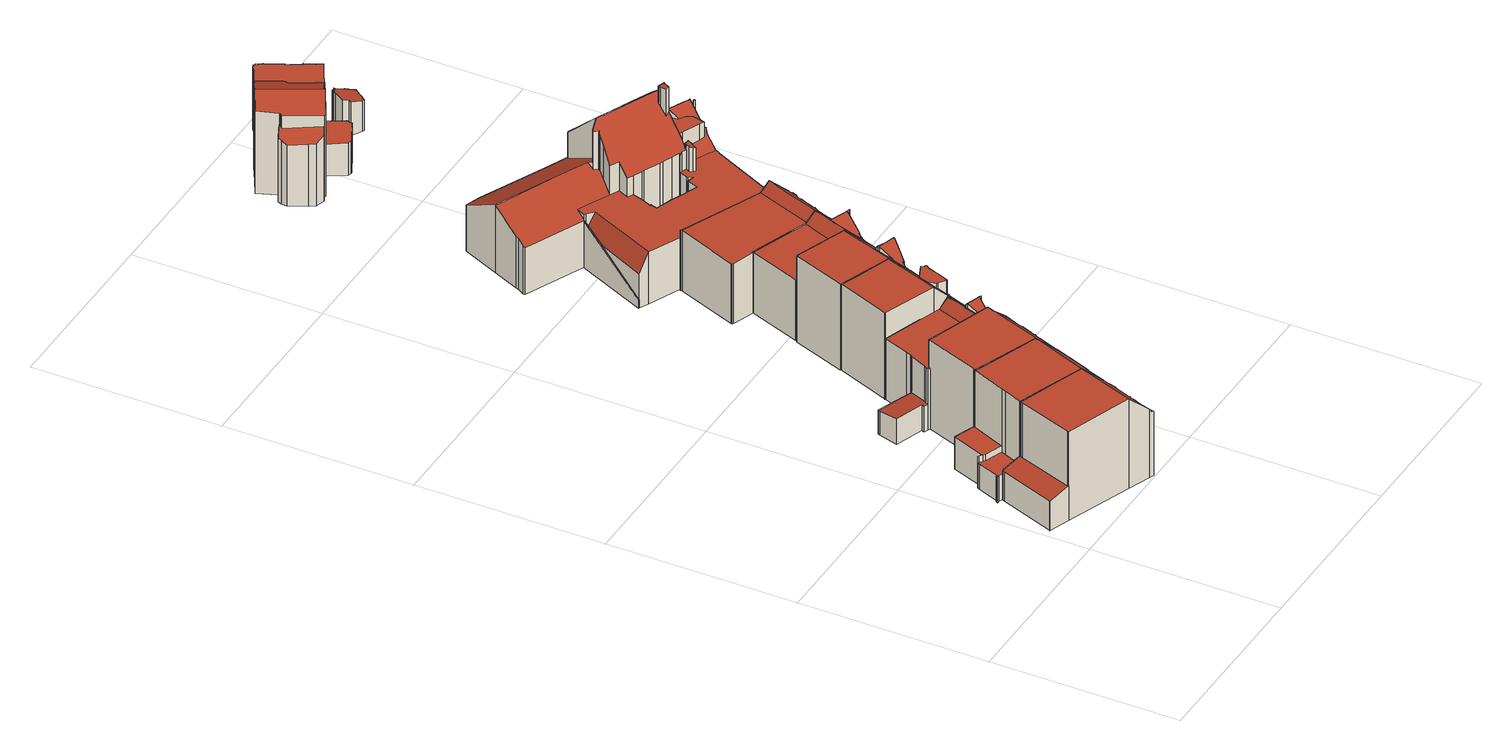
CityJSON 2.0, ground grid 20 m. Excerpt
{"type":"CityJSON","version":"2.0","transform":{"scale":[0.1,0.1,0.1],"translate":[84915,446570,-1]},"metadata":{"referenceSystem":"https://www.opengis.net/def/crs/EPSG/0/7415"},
"CityObjects":{
"building1":{"type":"Building","attributes":{"dak_type":"slanted","data_area":78.39,"data_coverage":0.941,"geconstateerd":false,"gid":18957120,"h_dak_50p":10.23,"h_dak_70p":10.26,"h_dak_max":10.47,"h_dak_min":3.29,"h_maaiveld":0.129,"kas_warenhuis":false,"lod11_replace":false,"ondergronds_type":"above ground","oorspronkelijkbouwjaar":1920,"pw_actueel":"yes","pw_bron":"ahn3","reconstructie_methode":"tudelft3d-geoflow","reconstruction_skipped":false,"rmse_lod12":2.43,"rmse_lod13":0.812,"rmse_lod22":0.0935,"rn":1,"status":"Pand in gebruik","t_run":108.09,"val3dity_codes_lod12":"[]","val3dity_codes_lod13":"[]","val3dity_codes_lod22":"[]"},"children":["building1-1"]},
"building1-1":{"type":"BuildingPart","parents":["building1"],"geometry":[{"type":"Solid","lod":"2.2","boundaries":[[[[0,1,2,3,4,5,6,7,8,9,10,11,12,13,14,15,16,17,18,19,20,21,22,23]],[[24,3,2,25]],[[26,15,14,27]],[[28,9,8,29]],[[29,8,7,30]],[[31,17,16,32]],[[32,16,15,26]],[[33,18,17,31]],[[34,20,19,35,36]],[[36,35,37,38]],[[39,22,21,40]],[[41,4,3,24]],[[42,23,22,39]],[[43,13,12,44]],[[27,14,13,43]],[[45,44,12,11,46]],[[47,48,44,45]],[[38,37,48,47]],[[35,19,18,33]],[[40,21,20,34]],[[49,10,9,28]],[[46,11,10,49]],[[30,7,6,50]],[[50,6,5,51]],[[51,5,4,41]],[[25,2,1,52]],[[52,1,53]],[[53,1,0,54]],[[54,0,23,42]],[[39,40,34,55,56,57,46,49,28,29,30,50,51,41,24,25,52,53,54,42]],[[48,37,35,33,31,32,26,27,43,44]],[[57,56,55,34,36,38,47,45,46]]]],"semantics":{"surfaces":[{"type":"GroundSurface"},{"type":"WallSurface","on_footprint_edge":true},{"type":"WallSurface","on_footprint_edge":false},{"type":"RoofSurface"}],"values":[[0,1,1,1,1,1,1,1,1,2,1,1,1,1,1,1,2,2,1,1,1,1,1,1,1,1,1,1,1,3,3,3]]}}]},
"building2":{"type":"Building","attributes":{"dak_type":"slanted","data_area":79.96,"data_coverage":0.948,"geconstateerd":false,"gid":18957130,"h_dak_50p":10.23,"h_dak_70p":10.26,"h_dak_max":10.77,"h_dak_min":2.93,"h_maaiveld":0.131,"kas_warenhuis":false,"lod11_replace":false,"ondergronds_type":"above ground","oorspronkelijkbouwjaar":1920,"pw_actueel":"yes","pw_bron":"ahn3","reconstructie_methode":"tudelft3d-geoflow","reconstruction_skipped":false,"rmse_lod12":2.67,"rmse_lod13":0.83,"rmse_lod22":0.0988,"rn":1,"status":"Pand in gebruik","t_run":183.07,"val3dity_codes_lod12":"[]","val3dity_codes_lod13":"[]","val3dity_codes_lod22":"[]"},"children":["building2-1"]},
"building2-1":{"type":"BuildingPart","parents":["building2"],"geometry":[{"type":"Solid","lod":"2.2","boundaries":[[[[58,59,60,61,62,63,64,65,66,67,68,69,70,71,72,73,74,75,76,77,23,78,20,79,80,81,82,83,84,85]],[[86,59,58,87]],[[88,67,66,89]],[[90,78,23,42]],[[42,23,77,91]],[[92,68,67,88]],[[93,62,61,94,95]],[[96,63,62,93]],[[95,94,97,98]],[[99,100,101,102]],[[103,85,84,104]],[[105,82,81,106]],[[107,75,74,108]],[[91,77,76,109]],[[110,111,79,20,34]],[[112,113,114,115]],[[98,97,115,116]],[[117,69,68,92]],[[118,83,82,105]],[[104,84,83,118]],[[119,64,63,96]],[[120,73,72,121]],[[89,66,65,122]],[[34,20,78,90]],[[122,65,64,119]],[[102,101,111,110]],[[106,81,80,123]],[[123,80,79,111]],[[87,58,85,103,124]],[[109,76,75,107]],[[108,74,73,120]],[[124,103,125,126]],[[116,115,114,100,99]],[[121,72,71,127]],[[127,71,70,128]],[[94,61,60,129]],[[129,60,59,86]],[[128,70,69,117]],[[126,125,113,112]],[[102,110,34,130,131,122,119,96,93,95,98,116,99]],[[123,111,101,100,114,113,125,103,104,118,105,106]],[[128,117,92,88,89,122,131,130,34,90,42,91,109,107,108,120,121,127]],[[124,126,112,115,97,94,129,86,87]]]],"semantics":{"surfaces":[{"type":"GroundSurface"},{"type":"WallSurface","on_footprint_edge":true},{"type":"WallSurface","on_footprint_edge":false},{"type":"RoofSurface"}],"values":[[0,1,1,1,1,1,1,1,2,2,1,1,1,1,1,2,2,1,1,1,1,1,1,1,1,2,1,1,1,1,1,2,2,1,1,1,1,1,2,3,3,3,3]]}}]},
"building3":{"type":"Building","attributes":{"dak_type":"slanted","data_area":62.15,"data_coverage":0.931,"geconstateerd":false,"gid":18957127,"h_dak_50p":10.24,"h_dak_70p":10.26,"h_dak_max":10.47,"h_dak_min":7.22,"h_maaiveld":0.127,"kas_warenhuis":false,"lod11_replace":false,"ondergronds_type":"above ground","oorspronkelijkbouwjaar":1920,"pw_actueel":"yes","pw_bron":"ahn3","reconstructie_methode":"tudelft3d-geoflow","reconstruction_skipped":false,"rmse_lod12":0.869,"rmse_lod13":0.877,"rmse_lod22":0.0911,"rn":1,"status":"Pand in gebruik","t_run":115.52,"val3dity_codes_lod12":"[]","val3dity_codes_lod13":"[]","val3dity_codes_lod22":"[]"},"children":["building3-1"]},
"building3-1":{"type":"BuildingPart","parents":["building3"],"geometry":[{"type":"Solid","lod":"2.2","boundaries":[[[[132,133,134,135,67,136,137,66,65,138,63,62,139,140,141,142,143,144,145,146,147,148,149,150,151]],[[152,132,151,153]],[[154,136,67,88]],[[88,67,135,155]],[[96,63,138,156]],[[155,135,134,157]],[[158,149,148,159]],[[160,144,143,161]],[[162,142,141,163]],[[122,65,66,89]],[[159,148,147,164]],[[165,137,136,154]],[[163,141,140,166]],[[161,143,142,162]],[[153,151,150,167]],[[167,150,149,158]],[[93,62,63,96]],[[168,139,62,93]],[[169,145,144,160]],[[170,146,145,169]],[[164,147,146,170]],[[89,66,137,165]],[[156,138,65,122]],[[166,140,139,168]],[[157,134,133,171]],[[171,133,132,152]],[[165,154,88,155,157,171,152,153,167,158,159,164,170,169,160,161,162,163,172,173,174,122,89]],[[166,168,93,96,156,122,174,173,172,163]]]],"semantics":{"surfaces":[{"type":"GroundSurface"},{"type":"WallSurface","on_footprint_edge":true},{"type":"RoofSurface"}],"values":[[0,1,1,1,1,1,1,1,1,1,1,1,1,1,1,1,1,1,1,1,1,1,1,1,1,1,2,2]]}}]},
"building4":{"type":"Building","attributes":{"dak_type":"slanted","data_area":64.24,"data_coverage":0.879,"geconstateerd":false,"gid":18957123,"h_dak_50p":7.05,"h_dak_70p":7.08,"h_dak_max":10.31,"h_dak_min":2.65,"h_maaiveld":0.127,"kas_warenhuis":false,"lod11_replace":false,"ondergronds_type":"above ground","oorspronkelijkbouwjaar":1920,"pw_actueel":"yes","pw_bron":"ahn3","reconstructie_methode":"tudelft3d-geoflow","reconstruction_skipped":false,"rmse_lod12":1.68,"rmse_lod13":0.703,"rmse_lod22":0.351,"rn":1,"status":"Pand in gebruik","t_run":137.3,"val3dity_codes_lod12":"[]","val3dity_codes_lod13":"[]","val3dity_codes_lod22":"[]"},"children":["building4-1"]},
"building4-1":{"type":"BuildingPart","parents":["building4"],"geometry":[{"type":"Solid","lod":"2.2","boundaries":[[[[175,176,177,178,179,180,181,182,183,184,185,186,187,188,189,190,191,192,193,194,195,196,197,198,199,200,201,202,203,204,205,145,206,207,208,209,139,210,211,212,213]],[[214,215,216,217]],[[218,219,220,221]],[[222,206,145,223]],[[224,204,203,225]],[[226,201,200,227]],[[228,209,208,229]],[[230,207,206,222]],[[231,232,233]],[[234,205,204,224]],[[235,196,195,236]],[[237,194,193,220]],[[238,239,219,218]],[[229,208,207,230]],[[240,192,191,241]],[[242,183,182,243]],[[244,210,139,245]],[[245,139,209,228]],[[246,187,186,247]],[[248,249,250,251]],[[251,250,188,187,252]],[[233,232,252,246]],[[252,187,246]],[[223,145,205,234]],[[249,248,253]],[[254,255,253]],[[256,257,239,238]],[[258,177,176,259]],[[227,200,199,260]],[[236,195,194,237]],[[247,186,185,261]],[[262,202,201,226,263]],[[260,199,198,264]],[[265,266,267,268]],[[225,203,202,262]],[[263,226,266,265]],[[269,270,257,256]],[[271,268,267,270,269]],[[272,273,268,271]],[[274,275,273,272]],[[221,220,193,192,240]],[[241,191,190,276]],[[276,190,189,277]],[[277,189,188,250]],[[255,254,278,279]],[[264,198,197,280]],[[280,197,196,235]],[[281,282,211,210,244]],[[283,284,282,281]],[[285,175,213,286]],[[217,216,284,283]],[[287,288,215,214]],[[289,180,179,288,287]],[[288,179,178,290]],[[290,178,177,258]],[[291,181,180,289]],[[243,182,181,291]],[[261,185,184,292]],[[292,184,183,242]],[[279,278,275,274]],[[293,212,211,282]],[[286,213,212,293]],[[259,176,175,285]],[[220,219,239,257,270,267,266,226,227,260,264,280,235,236,237]],[[250,249,253,255,279,294,269,256,238,218,221,240,241,276,277]],[[217,283,281,244,245,228,295,296,297,261,292,242,243,291,289,287,214]],[[298,299,231,233,246,247,261,297,296,295,228,229,230,300,301,302]],[[279,274,272,271,269,294]],[[273,275,278,254,253,248,251,252,232,231,299,298,302,301,300,230,222,223,234,224,225,262,263,265,268]],[[286,293,282,284,216,215,288,290,258,259,285]]]],"semantics":{"surfaces":[{"type":"GroundSurface"},{"type":"WallSurface","on_footprint_edge":false},{"type":"WallSurface","on_footprint_edge":true},{"type":"RoofSurface"}],"values":[[0,1,1,2,2,2,2,2,1,2,2,2,1,2,2,2,2,2,2,1,2,1,2,2,1,1,1,2,2,2,2,2,2,1,2,1,1,1,1,1,2,2,2,2,1,2,2,2,1,2,1,1,2,2,2,2,2,2,2,1,2,2,2,3,3,3,3,3,3,3]]}}]},
"building5":{"type":"Building","attributes":{"dak_type":"slanted","data_area":59.49,"data_coverage":0.942,"geconstateerd":false,"gid":11190407,"h_dak_50p":9.88,"h_dak_70p":9.89,"h_dak_max":10.1,"h_dak_min":3.76,"h_maaiveld":0.13,"kas_warenhuis":false,"lod11_replace":false,"ondergronds_type":"above ground","oorspronkelijkbouwjaar":1920,"pw_actueel":"yes","pw_bron":"ahn3","reconstructie_methode":"tudelft3d-geoflow","reconstruction_skipped":false,"rmse_lod12":1.79,"rmse_lod13":1.36,"rmse_lod22":0.301,"rn":1,"status":"Pand in gebruik","t_run":110.28,"val3dity_codes_lod12":"[]","val3dity_codes_lod13":"[]","val3dity_codes_lod22":"[]"},"children":["building5-1"]},
"building5-1":{"type":"BuildingPart","parents":["building5"],"geometry":[{"type":"Solid","lod":"2.2","boundaries":[[[[303,304,305,306,307,308,309,310,311,312,313,314,315,316,317,190,318,319,183,320,321,322,323,324,325,326,327]],[[328,327,326,329]],[[330,320,183,331]],[[329,326,325,332]],[[333,319,318,334]],[[335,315,314,336]],[[337,338,339]],[[340,341,339]],[[342,312,311,343]],[[344,304,345]],[[346,347,348,349]],[[338,337,350,351]],[[332,325,324,352]],[[334,318,190,276]],[[336,314,313,353]],[[354,310,309,355]],[[356,323,322,357]],[[358,316,315,335]],[[355,309,308,359]],[[343,311,310,354]],[[353,313,312,342,360]],[[360,342,361,362]],[[359,308,307,363]],[[364,365,366,367]],[[363,307,306,368]],[[368,306,305,369]],[[331,183,319,333]],[[370,321,320,330]],[[341,340,365,364]],[[352,324,323,356]],[[369,305,304,344]],[[345,304,303,371]],[[327,328,372]],[[372,328,373,374]],[[375,362,361,376,377]],[[377,376,347,346]],[[371,303,327,372]],[[349,348,344,345]],[[276,190,317,378]],[[378,317,316,358]],[[367,366,362,375]],[[357,322,321,370]],[[351,350,379]],[[374,373,379]],[[331,333,334,380,381,356,357,370,330]],[[343,354,355,359,363,368,369,344,348,347,376,361,342]],[[377,346,349,345,371,372,374,379,350,337,339,341,364,367,375]],[[378,358,335,336,353,360,362,366,365,340,339,338,351,379,373,328,329,332,352,356,381,380,334,276]]]],"semantics":{"surfaces":[{"type":"GroundSurface"},{"type":"WallSurface","on_footprint_edge":true},{"type":"WallSurface","on_footprint_edge":false},{"type":"RoofSurface"}],"values":[[0,1,1,1,1,1,2,2,1,1,2,2,1,1,1,1,1,1,1,1,1,2,1,2,1,1,1,1,2,1,1,1,1,2,2,2,1,2,1,1,2,1,2,2,3,3,3,3]]}}]},
"building6":{"type":"Building","attributes":{"dak_type":"slanted","data_area":59.21,"data_coverage":0.939,"geconstateerd":false,"gid":18957124,"h_dak_50p":9.88,"h_dak_70p":9.9,"h_dak_max":10.11,"h_dak_min":3.76,"h_maaiveld":0.138,"kas_warenhuis":false,"lod11_replace":false,"ondergronds_type":"above ground","oorspronkelijkbouwjaar":1920,"pw_actueel":"yes","pw_bron":"ahn3","reconstructie_methode":"tudelft3d-geoflow","reconstruction_skipped":false,"rmse_lod12":1.83,"rmse_lod13":1.32,"rmse_lod22":0.0597,"rn":1,"status":"Pand in gebruik","t_run":105.31,"val3dity_codes_lod12":"[]","val3dity_codes_lod13":"[]","val3dity_codes_lod22":"[]"},"children":["building6-1"]},
"building6-1":{"type":"BuildingPart","parents":["building6"],"geometry":[{"type":"Solid","lod":"2.2","boundaries":[[[[382,383,384,385,386,387,388,389,390,391,392,393,394,395,396,397,398,399,400,401,402,403,325,404,405,321,406,407,408,409,410,411,412]],[[413,414,415]],[[416,412,411,417]],[[418,383,382,419]],[[420,421,385,384,422]],[[422,384,383,418]],[[423,409,408,424]],[[419,382,412,416]],[[425,426,427,428]],[[429,405,404,430]],[[431,390,389,432]],[[433,403,402,434]],[[435,400,399,436]],[[437,392,391,438]],[[439,387,386,440]],[[441,442,443,444]],[[445,397,396,442,441]],[[446,447,426,425]],[[448,410,409,423]],[[440,386,385,421]],[[424,408,407,449]],[[449,407,406,450]],[[417,411,410,448]],[[428,427,451,452]],[[442,396,395,453]],[[452,451,421,420]],[[454,388,387,439]],[[430,404,325,332]],[[455,401,400,435]],[[434,402,401,455]],[[456,398,397,445]],[[436,399,398,456]],[[457,458,459]],[[414,413,458,457]],[[444,443,447,446]],[[460,393,392,437]],[[453,395,394,461]],[[450,406,321,370]],[[370,321,405,429]],[[332,325,403,433]],[[461,394,393,460]],[[438,391,390,431]],[[432,389,388,454]],[[452,420,422,418,462,463,415,414,464,425,428]],[[458,413,415,463,462,418,419,416,417,448,465,356,429,430,332,433,434,455,435,436,466,459]],[[441,444,446,425,464,414,457,459,466,436,456,445]],[[356,465,448,423,424,449,450,370,429]],[[453,461,460,437,438,431,432,454,439,440,421,451,427,426,447,443,442]]]],"semantics":{"surfaces":[{"type":"GroundSurface"},{"type":"WallSurface","on_footprint_edge":false},{"type":"WallSurface","on_footprint_edge":true},{"type":"RoofSurface"}],"values":[[0,1,2,2,2,2,2,2,1,2,2,2,2,2,2,1,2,1,2,2,2,2,2,1,2,1,2,2,2,2,2,2,1,1,1,2,2,2,2,2,2,2,2,3,3,3,3,3]]}}]},
"building7":{"type":"Building","attributes":{"dak_type":"slanted","data_area":57.52,"data_coverage":0.914,"geconstateerd":false,"gid":18957128,"h_dak_50p":6.99,"h_dak_70p":7.02,"h_dak_max":8.09,"h_dak_min":3.73,"h_maaiveld":0.14,"kas_warenhuis":false,"lod11_replace":false,"ondergronds_type":"above ground","oorspronkelijkbouwjaar":1920,"pw_actueel":"yes","pw_bron":"ahn3","reconstructie_methode":"tudelft3d-geoflow","reconstruction_skipped":false,"rmse_lod12":0.68,"rmse_lod13":0.544,"rmse_lod22":0.0563,"rn":1,"status":"Pand in gebruik","t_run":125.15,"val3dity_codes_lod12":"[]","val3dity_codes_lod13":"[]","val3dity_codes_lod22":"[]"},"children":["building7-1"]},
"building7-1":{"type":"BuildingPart","parents":["building7"],"geometry":[{"type":"Solid","lod":"2.2","boundaries":[[[[467,468,469,470,471,472,473,474,475,476,477,478,479,480,481,482,483,484,485,486,487,488,489,490,382,491,492,493,408,494,495]],[[496,484,483,497]],[[498,494,408,499]],[[500,489,488,501]],[[502,503,504,505]],[[506,482,481,507]],[[508,485,484,496]],[[501,488,487,509]],[[509,487,486,503,502]],[[503,486,485,508]],[[510,492,491,511]],[[512,490,489,500]],[[513,473,472,514]],[[515,474,473,513]],[[514,472,471,516]],[[419,382,490,512]],[[516,471,470,517]],[[518,493,492,510]],[[519,520,521,522]],[[507,481,480,523]],[[505,504,520,519]],[[497,483,482,506]],[[524,467,495,525]],[[517,470,469,526]],[[527,476,475,528,529]],[[530,531,477,476,527]],[[529,528,532]],[[528,475,474,515]],[[533,479,478,534]],[[535,536,531,530]],[[534,478,477,531]],[[511,491,382,419]],[[499,408,493,518]],[[525,495,494,498]],[[537,468,467,524]],[[526,469,468,537]],[[523,480,479,533]],[[522,521,536,535]],[[505,538,539,540,541,501,509,502]],[[542,543,516,517,526,544,545,546,547,548,510,511,549,550,551,539]],[[528,515,513,514,516,543,542,539,552,553,532]],[[551,550,549,511,419,512,500,501,541,540,539]],[[531,536,521,520,504,503,508,496,497,506,507,523,533,534]],[[545,544,526,537,524,525,498,499,518,510,548,547,546]],[[538,505,519,522,535,530,527,529,532,553,552,539]]]],"semantics":{"surfaces":[{"type":"GroundSurface"},{"type":"WallSurface","on_footprint_edge":true},{"type":"WallSurface","on_footprint_edge":false},{"type":"RoofSurface"}],"values":[[0,1,1,1,2,1,1,1,1,1,1,1,1,1,1,1,1,1,2,1,2,1,1,1,1,1,2,1,1,2,1,1,1,1,1,1,1,2,3,3,3,3,3,3,3]]}}]},
"building8":{"type":"Building","attributes":{"dak_type":"slanted","data_area":79.21,"data_coverage":0.933,"geconstateerd":false,"gid":18958606,"h_dak_50p":7.03,"h_dak_70p":7.06,"h_dak_max":8.05,"h_dak_min":3.69,"h_maaiveld":0.119,"kas_warenhuis":false,"lod11_replace":false,"ondergronds_type":"above ground","oorspronkelijkbouwjaar":1920,"pw_actueel":"yes","pw_bron":"ahn3","reconstructie_methode":"tudelft3d-geoflow","reconstruction_skipped":false,"rmse_lod12":0.626,"rmse_lod13":0.306,"rmse_lod22":0.18,"rn":1,"status":"Pand in gebruik","t_run":126.58,"val3dity_codes_lod12":"[]","val3dity_codes_lod13":"[]","val3dity_codes_lod22":"[]"},"children":["building8-1"]},
"building8-1":{"type":"BuildingPart","parents":["building8"],"geometry":[{"type":"Solid","lod":"2.2","boundaries":[[[[554,555,556,557,558,559,560,561,562,563,473,564,565,471,566,567,568,569,467,495,570,571,572,573,574,575,576,577,578,579,580,581,582,583,584,585,586,587]],[[588,575,574,589]],[[525,495,467,524]],[[590,570,495,525]],[[591,572,571,592]],[[593,594,595,596]],[[597,579,578,598]],[[599,582,581,600]],[[601,567,566,602]],[[603,562,561,604]],[[605,560,559,606]],[[600,581,580,607]],[[608,577,576,609]],[[609,576,575,588]],[[598,578,577,608]],[[610,587,586,611]],[[612,584,583,613]],[[614,615,613,616]],[[589,574,573,617]],[[616,613,583,582,599]],[[618,565,564,619]],[[516,471,565,618]],[[620,563,562,603]],[[619,564,473,513]],[[621,622,615,614]],[[623,585,584,612]],[[602,566,471,516]],[[604,561,560,605]],[[596,595,622,621]],[[624,558,557,625,626]],[[626,625,627,628]],[[628,627,594,593]],[[606,559,558,624]],[[625,557,556,629]],[[629,556,555,630]],[[592,571,570,590]],[[617,573,572,591]],[[631,569,568,632]],[[607,580,579,597]],[[630,555,554,633]],[[513,473,563,620]],[[611,586,585,623]],[[633,554,587,610]],[[632,568,567,601]],[[524,467,569,631]],[[634,635,636,516,618,619,513,620,603,604,605,606,624,626,628,593,596,621,614,616,599,600,607,597,598,608,637,638]],[[516,636,635,634,638,637,608,609,639,640,641,601,602]],[[633,610,611,623,612,613,615,622,595,594,627,625,629,630]],[[524,631,632,601,641,640,639,609,588,589,617,591,592,590,525]]]],"semantics":{"surfaces":[{"type":"GroundSurface"},{"type":"WallSurface","on_footprint_edge":true},{"type":"WallSurface","on_footprint_edge":false},{"type":"RoofSurface"}],"values":[[0,1,1,1,1,2,1,1,1,1,1,1,1,1,1,1,1,2,1,1,1,1,1,1,2,1,1,1,2,1,2,2,1,1,1,1,1,1,1,1,1,1,1,1,1,3,3,3,3]]}}]},
"building9":{"type":"Building","attributes":{"dak_type":"slanted","data_area":311.59,"data_coverage":0.925,"geconstateerd":false,"gid":18958602,"h_dak_50p":6.38,"h_dak_70p":7.65,"h_dak_max":13.73,"h_dak_min":3.23,"h_maaiveld":0.096,"kas_warenhuis":false,"lod11_replace":false,"ondergronds_type":"above ground","oorspronkelijkbouwjaar":1925,"pw_actueel":"yes","pw_bron":"ahn3","reconstructie_methode":"tudelft3d-geoflow","reconstruction_skipped":false,"rmse_lod12":2.06,"rmse_lod13":1.24,"rmse_lod22":0.223,"rn":1,"status":"Pand in gebruik","t_run":505.14,"val3dity_codes_lod12":"[]","val3dity_codes_lod13":"[]","val3dity_codes_lod22":"[]"},"children":["building9-1"]},
"building9-1":{"type":"BuildingPart","parents":["building9"],"geometry":[{"type":"Solid","lod":"2.2","boundaries":[[[[642,643,644,645,646,647,648,649,650,651,652,653,654,655,656,657,658,659,660,661,662,663,664,665,666,667,574,668,669,670,671,672,673,674,675,676,677,678,679,680,681,682,683,684,685,686,687,688,689,690,691,692,693,694,695,696,697,698,699,700,701,702,703,704,705,706,707,708,709]],[[710,666,665,711]],[[712,659,658,713]],[[714,715,716,717]],[[718,650,649,719]],[[720,651,650,718]],[[713,658,657,721]],[[722,682,681,723]],[[724,692,691,725]],[[725,691,690,726]],[[727,728,729,730]],[[731,732,728,727]],[[715,703,702,733]],[[734,699,698,735]],[[726,690,689,736]],[[736,689,688,737]],[[738,693,692,724]],[[739,642,709,740]],[[741,704,703,715,714]],[[719,649,648,742]],[[723,681,680,743]],[[744,673,672,745]],[[746,674,673,744]],[[747,675,674,746]],[[748,678,677,749]],[[750,671,670,751]],[[752,676,675,747]],[[753,663,662,754]],[[677,755,749]],[[749,755,756,757]],[[742,648,647,758]],[[759,668,574,760]],[[761,669,668,759]],[[762,763,764]],[[745,672,671,750]],[[661,765,766]],[[754,662,661,766]],[[760,574,667,767]],[[768,769,770,771]],[[772,773,774,769,768,775]],[[776,777,778,779]],[[780,656,655,781]],[[721,657,656,780]],[[782,783,784,785]],[[785,784,786,787,788]],[[789,652,651,720]],[[790,791,792,793]],[[794,795,791,790]],[[796,797,798,799]],[[799,798,800,801]],[[802,803,804]],[[805,806,803,807]],[[808,809,795,794]],[[810,811,812,813]],[[814,815,816,817]],[[818,819,815,814]],[[820,679,678,748]],[[821,685,684,822]],[[755,677,676,752]],[[823,824,646,645,825]],[[826,827,828,829]],[[817,816,830,831,832]],[[833,834,835,836]],[[837,838,839,840]],[[766,765,838,837]],[[757,756,841]],[[743,680,679,820]],[[788,842,843,844]],[[845,846,847]],[[848,683,682,722]],[[822,684,683,848,849]],[[849,848,846,845]],[[730,729,850,851]],[[851,850,852,853,854]],[[855,856,857,858]],[[859,751,670,669,761]],[[860,861,856,855]],[[862,863,864]],[[751,859,864]],[[865,863,866]],[[866,863,862,763,762]],[[865,866,867]],[[868,869,870,827,826]],[[871,872,873,874]],[[874,873,875,876]],[[877,878,852,850]],[[879,880,881,882]],[[781,655,654,883]],[[884,885,886,887,888]],[[889,890,870,869]],[[891,892,893,894]],[[895,896,897,898]],[[896,899,786,784]],[[832,831,899,896,895]],[[900,644,643,901]],[[901,643,642,739]],[[902,701,700,903]],[[903,700,699,734]],[[904,697,696,905]],[[906,907,908,909]],[[844,843,910,911]],[[717,716,912,913]],[[914,707,706,915]],[[909,908,915,916]],[[733,702,701,902]],[[917,705,704,741]],[[854,853,861,860]],[[918,919,920,921]],[[829,828,922,923]],[[916,915,706,705,917]],[[740,709,924]],[[924,709,708,925]],[[771,770,926,927]],[[927,926,892,891,928]],[[765,661,660,929]],[[929,660,659,712]],[[840,839,930,931]],[[932,933,830,816]],[[934,900,935,936]],[[936,935,937,824,823]],[[938,939,940,941]],[[825,645,644,900,934]],[[931,930,942,943]],[[944,694,693,738]],[[801,800,811,810]],[[923,922,834,833]],[[882,881,937,935]],[[758,647,646,824]],[[774,773,945]],[[898,897,819,818]],[[711,665,664,946]],[[947,948,949,950]],[[951,952,687,686,953]],[[954,653,652,789]],[[876,875,783,782]],[[888,887,890,889]],[[775,768,869,868]],[[836,835,773,772]],[[953,686,685,821]],[[737,688,687,952]],[[913,912,955,956]],[[735,698,697,904]],[[957,958,939,938]],[[767,667,666,710]],[[959,960,961,962]],[[928,891,933,932]],[[950,949,963,964]],[[941,940,880,879]],[[965,966,809,808]],[[962,961,966,965]],[[967,968,960,959]],[[813,812,732,731]],[[894,893,948,947]],[[969,970,971]],[[972,973,970,969]],[[943,942,958,957]],[[883,654,653,954]],[[793,792,974,975]],[[975,974,976,977]],[[977,976,878,877]],[[978,979,980,981]],[[981,980,952,951]],[[905,696,695,982]],[[982,695,694,944]],[[956,955,979,978]],[[925,708,707,914]],[[911,910,907,906]],[[858,857,983,984]],[[984,983,885,884]],[[887,886,919,918]],[[921,920,985,986]],[[986,985,987,988]],[[988,987,968,967]],[[807,803,802,797,796]],[[847,846,806,805]],[[805,872,871]],[[842,787,777,776]],[[787,842,788]],[[779,778,989]],[[964,963,973,972]],[[946,664,663,753]],[[817,832,895,898,818,814]],[[763,862,864,859,761,764]],[[924,925,914,915,908,907,910,843,842,776,990,991,739,740]],[[825,934,936,823]],[[923,833,836,772,775,868,826,829]],[[992,993,840,931,943,957,938,941,879,882,935,900,901,739,991,990,776,779,989,971,970,973,963,949,948,893,892,926,770,769,774,945]],[[711,946,753,754,766,837,840,993,992,945,773,835,834,922,828,827,870,890,887,918,921,986,988,967,959,962,965,808,794,790,793,975,977,877,850,729,728,732,994,995,867,866,762,764,761,759,760,767,710]],[[958,942,930,839,838,765,929,712,713,721,780,781,883,954,789,720,718,719,742,758,824,937,881,880,940,939]],[[894,947,950,964,972,969,971,989,778,777,787,786,899,831,830,933,891]],[[811,800,798,797,802,804,841,756,755,752,747,746,744,745,750,751,864,863,865,867,995,994,732,812]],[[841,804,803,806,846,848,722,723,743,820,748,749,757]],[[736,737,952,980,979,955,912,716,715,733,902,903,734,735,904,905,982,944,738,724,725,726]],[[985,920,919,886,885,983,857,856,861,853,852,878,976,974,792,791,795,809,966,961,960,968,987]],[[872,805,807,796,799,801,810,813,731,727,730,851,854,860,855,858,984,884,888,889,869,768,771,927,928,932,816,815,819,897,896,784,783,875,873]],[[913,956,978,981,951,953,821,822,849,845,847,805,871,874,876,782,785,788,844,911,906,909,916,917,741,714,717]]]],"semantics":{"surfaces":[{"type":"GroundSurface"},{"type":"WallSurface","on_footprint_edge":true},{"type":"WallSurface","on_footprint_edge":false},{"type":"RoofSurface"}],"values":[[0,1,1,2,1,1,1,1,1,1,2,2,1,1,1,1,1,1,1,1,1,1,1,1,1,1,1,1,1,2,1,1,1,2,1,1,1,1,2,2,2,1,1,2,2,1,2,2,2,2,2,2,2,2,2,2,1,1,1,1,2,2,2,2,2,2,1,2,2,1,1,2,2,2,2,1,2,2,2,2,2,2,2,2,2,2,2,1,2,2,2,2,2,2,1,1,1,1,1,2,2,2,1,2,1,1,2,2,2,1,1,1,2,2,1,1,2,2,2,2,2,1,2,1,2,2,2,1,2,2,1,2,1,1,2,2,2,2,1,1,2,1,2,1,2,2,2,2,2,2,2,2,2,2,2,2,1,2,2,2,2,2,1,1,2,1,2,2,2,2,2,2,2,2,2,2,2,2,2,2,1,3,3,3,3,3,3,3,3,3,3,3,3,3,3,3]]}}]},
"building10":{"type":"Building","attributes":{"dak_type":"slanted","data_area":81.16,"data_coverage":0.94,"geconstateerd":false,"gid":18954925,"h_dak_50p":7.83,"h_dak_70p":9.6,"h_dak_max":10.72,"h_dak_min":3.65,"h_maaiveld":0.083,"kas_warenhuis":false,"lod11_replace":false,"ondergronds_type":"above ground","oorspronkelijkbouwjaar":1925,"pw_actueel":"yes","pw_bron":"ahn3","reconstructie_methode":"tudelft3d-geoflow","reconstruction_skipped":false,"rmse_lod12":2.48,"rmse_lod13":1.75,"rmse_lod22":0.254,"rn":1,"status":"Pand in gebruik","t_run":233.04,"val3dity_codes_lod12":"[]","val3dity_codes_lod13":"[]","val3dity_codes_lod22":"[]"},"children":["building10-1"]},
"building10-1":{"type":"BuildingPart","parents":["building10"],"geometry":[{"type":"MultiSurface","lod":"2.2","boundaries":[[[996,997,998,999,1000,1001,1002,1003,1004,1005,1006,1007,1008,1009,1010,1011,1012,1013,1014,1015,1016,1017,1018,1019,1020,1021,1020,1022,1023,1024,1025,1026,1027,1028,1029,1030,1031,1032,1033,1034,1035,1036]],[[1037,998,997,1038]],[[1038,997,996,1039]],[[1040,1023,1022,1041]],[[1042,1033,1032,1043]],[[1044,1034,1033,1042]],[[1045,1031,1030,1046]],[[1047,1048,1049,1050]],[[1051,1052,1053,1054]],[[1055,1056,1008,1007,1057]],[[1058,1001,1000,1059]],[[1060,1061,1056,1055]],[[1062,1015,1014,1063]],[[1064,1016,1015,1062]],[[1065,1009,1008,1056]],[[1066,1005,1004,1067]],[[1063,1014,1013,1068]],[[1067,1004,1003,1069,1070]],[[1057,1007,1006,1071]],[[1072,1073,1048,1047]],[[1074,1075,1076,1077]],[[1069,1003,1002,1078]],[[1079,1044,1080,1081]],[[1082,1035,1034,1044,1079]],[[1059,1000,999,1083]],[[1081,1080,1084,1085]],[[1086,1026,1025,1087]],[[1088,1089,1090]],[[1089,1088,1075,1074]],[[1091,1087,1025,1024,1092]],[[1071,1006,1005,1066]],[[1070,1069,1093,1094]],[[1095,1017,1016,1064]],[[1083,999,998,1037]],[[1096,1097,1098,1099]],[[1094,1093,1097,1096]],[[1100,1027,1026,1086]],[[1101,1102,1087,1091]],[[1068,1013,1012,1103]],[[1103,1012,1011,1104]],[[1105,1106,1052,1051]],[[1041,1022,1020,1107]],[[1039,996,1036,1098]],[[1099,1098,1036,1035,1082]],[[1046,1030,1029,1108]],[[1104,1011,1010,1109]],[[1109,1010,1009,1065]],[[1043,1032,1031,1045]],[[1108,1029,1028,1110]],[[1110,1028,1027,1100]],[[1054,1053,1018,1017,1095]],[[1111,1112,1073,1072]],[[1078,1002,1001,1058]],[[1050,1049,1102,1101]],[[1085,1084,1112,1111]],[[1092,1024,1023,1040]],[[1107,1020,1021,1113]],[[1114,1019,1018,1053]],[[1107,1020,1019,1114,1115]],[[1115,1114,1106,1105]],[[1077,1076,1061,1060]],[[1090,1089,1074,1077,1060,1055,1057,1071,1066,1116,1081,1085,1111,1117]],[[1039,1098,1097,1093,1069,1078,1058,1059,1083,1037,1038]],[[1099,1082,1079,1081,1116,1066,1067,1070,1094,1096]],[[1108,1110,1100,1086,1087,1102,1049,1048,1073,1112,1084,1080,1044,1042,1043,1045,1046]],[[1118,1119,1120,1076,1075,1088,1090,1117,1111,1072,1047,1050]],[[1115,1105,1051,1054,1095,1064,1062,1063,1068,1103,1104,1109,1065,1056,1061,1076,1120,1119,1118,1050,1101,1091,1092,1040,1041,1107,1113,1107]],[[1106,1114,1053,1052]]],"semantics":{"surfaces":[{"type":"GroundSurface"},{"type":"WallSurface","on_footprint_edge":true},{"type":"WallSurface","on_footprint_edge":false},{"type":"RoofSurface"}],"values":[0,1,1,1,1,1,1,2,2,1,1,2,1,1,1,1,1,1,1,2,2,1,2,1,1,2,1,2,2,1,1,2,1,1,2,2,1,2,1,1,2,1,1,1,1,1,1,1,1,1,1,2,1,2,2,1,1,1,1,2,2,3,3,3,3,3,3,3]}}]},
"building11":{"type":"Building","attributes":{"dak_type":"slanted","data_area":4.72,"data_coverage":0.805,"geconstateerd":false,"gid":18958615,"h_dak_50p":3.54,"h_dak_70p":3.74,"h_dak_max":4.28,"h_dak_min":2.21,"h_maaiveld":-0.146,"kas_warenhuis":false,"lod11_replace":false,"ondergronds_type":"above ground","oorspronkelijkbouwjaar":1928,"pw_actueel":"yes","pw_bron":"ahn3","reconstructie_methode":"tudelft3d-geoflow","reconstruction_skipped":false,"rmse_lod12":0.491,"rmse_lod13":0.491,"rmse_lod22":0.221,"rn":1,"status":"Pand in gebruik","t_run":47.44,"val3dity_codes_lod12":"[]","val3dity_codes_lod13":"[]","val3dity_codes_lod22":"[]"},"children":["building11-1"]},
"building11-1":{"type":"BuildingPart","parents":["building11"],"geometry":[{"type":"MultiSurface","lod":"2.2","boundaries":[[[1121,1122,1123,1124,1125,1126,1127,1128,1129,1130,1131,1132,1133,1134,1135,1136,1137,1136,1138,1139,1140]],[[1141,1130,1129,1142]],[[1142,1129,1128,1143]],[[1143,1128,1127,1144]],[[1145,1126,1125,1146]],[[1147,1135,1134,1148]],[[1144,1127,1126,1145]],[[1146,1125,1124,1149]],[[1150,1122,1121,1151]],[[1152,1133,1132,1153]],[[1151,1121,1140,1154]],[[1149,1124,1123,1155]],[[1155,1123,1122,1150]],[[1153,1132,1131,1156]],[[1156,1131,1130,1141]],[[1148,1134,1133,1152]],[[1157,1136,1135,1147]],[[1158,1137,1136,1157]],[[1159,1139,1138,1160]],[[1160,1138,1136,1157]],[[1154,1140,1139,1159]],[[1154,1161,1162,1144,1145,1146,1149,1155,1150,1151]],[[1144,1162,1161,1154,1159,1160,1157,1158,1157,1147,1148,1152,1153,1156,1141,1142,1143]]],"semantics":{"surfaces":[{"type":"GroundSurface"},{"type":"WallSurface","on_footprint_edge":true},{"type":"RoofSurface"}],"values":[0,1,1,1,1,1,1,1,1,1,1,1,1,1,1,1,1,1,1,1,1,2,2]}}]}
},
"vertices":[
[149,52,11],[148,50,11],[142,33,11],[142,32,11],[136,27,11],[134,24,11],[130,15,11],[126,3,11],[128,2,11],[129,0,11],[124,2,11],[100,11,11],[30,37,11],[8,45,11],[7,45,11],[8,46,11],[29,104,11],[30,106,11],[31,106,11],[51,99,11],[123,72,11],[132,68,11],[145,64,11],[148,62,11],[142,32,82],[142,33,82],[8,46,44],[7,45,44],[129,0,84],[128,2,84],[126,3,87],[30,106,44],[29,104,44],[31,106,45],[123,72,113],[51,99,50],[51,99,112],[50,96,50],[50,96,112],[145,64,90],[132,68,103],[136,27,85],[148,62,86],[8,45,44],[30,37,50],[30,37,112],[100,11,113],[30,38,112],[30,38,50],[124,2,89],[130,15,87],[134,24,87],[148,50,82],[148,50,83],[149,52,82],[122,71,113],[118,59,113],[101,12,113],
[40,133,11],[53,168,11],[55,168,11],[76,160,11],[77,159,11],[77,158,11],[89,153,11],[145,132,11],[156,128,11],[171,122,11],[171,120,11],[172,113,11],[171,111,11],[165,94,11],[161,90,11],[156,85,11],[155,82,11],[153,81,11],[147,64,11],[148,64,11],[147,63,11],[51,98,11],[26,108,11],[24,108,11],[25,110,11],[26,109,11],[35,133,11],[36,135,11],[53,168,47],[40,133,47],[171,122,86],[156,128,102],[147,63,88],[148,64,87],[171,120,85],[77,159,112],[76,160,47],[76,160,112],[77,158,112],[76,159,47],[76,159,112],[59,118,112],[59,118,40],[52,100,40],[52,100,112],[36,135,40],[35,133,40],[25,110,40],[24,108,40],[153,81,88],[155,82,87],[147,64,88],[51,98,112],[51,98,40],[42,130,47],[42,130,40],[61,123,40],[61,123,47],[61,123,112],[172,113,82],[26,109,40],[89,153,112],[156,85,87],[161,90,84],[145,132,113],[26,108,40],[36,135,47],[40,132,40],[40,132,47],[165,94,82],[171,111,82],[55,168,47],[123,73,113],[145,131,113],
[187,154,11],[185,152,11],[179,146,11],[171,125,11],[169,123,11],[158,127,11],[78,158,11],[99,219,11],[100,218,11],[168,194,11],[176,191,11],[176,190,11],[188,186,11],[194,184,11],[194,181,11],[194,179,11],[194,174,11],[193,170,11],[191,164,11],[187,155,11],[187,154,83],[187,155,82],[169,123,88],[171,125,87],[78,158,112],[179,146,87],[193,170,82],[194,174,82],[188,186,93],[176,190,104],[176,191,104],[168,194,113],[194,179,84],[158,127,100],[100,218,112],[191,164,82],[99,219,112],[194,184,86],[194,181,85],[185,152,83],[167,192,113],[165,185,113],[146,133,113],
[62,233,11],[68,254,11],[69,256,11],[100,245,11],[107,242,11],[108,242,11],[110,248,11],[120,275,11],[120,276,11],[122,275,11],[184,253,11],[186,252,11],[194,249,11],[212,242,11],[213,242,11],[214,242,11],[213,240,11],[212,237,11],[214,237,11],[215,235,11],[216,234,11],[219,227,11],[218,224,11],[216,220,11],[214,215,11],[213,212,11],[207,209,11],[204,207,11],[202,208,11],[200,204,11],[193,186,11],[191,185,11],[173,192,11],[172,192,11],[162,196,11],[99,217,11],[96,218,11],[91,220,11],[92,223,11],[107,241,80],[107,241,39],[99,224,40],[99,224,80],[213,234,77],[213,234,48],[214,237,48],[214,237,74],[191,185,71],[194,184,69],[200,204,69],[202,208,69],[207,209,49],[213,212,49],[162,196,81],[172,192,90],[173,192,90],[190,237,90],[194,248,89],[194,248,90],[193,186,70],[219,227,49],[216,234,49],[215,235,49],[210,226,86],[210,226,49],[212,237,74],[213,240,71],[120,276,80],[120,275,80],[99,217,80],[99,219,80],[194,249,90],[186,252,83],[211,241,72],[211,241,71],[212,242,69],[212,242,71],[194,249,89],[205,238,76],[192,229,85],[192,229,89],[209,222,90],[209,222,49],[69,256,38],[68,254,38],[214,215,49],[184,253,81],[204,207,67],[207,209,65],[216,220,49],[204,211,69],[204,211,49],[203,212,49],[203,212,70],[207,223,90],[207,223,49],[203,212,78],[199,215,80],[199,215,74],[194,219,82],[194,219,80],[214,242,69],[213,242,69],[192,228,85],[192,228,90],[218,224,49],[96,218,80],[96,218,40],[97,221,80],[97,221,40],[62,233,40],[92,223,40],[107,242,80],[107,242,38],[108,242,80],[100,245,38],[110,248,80],[122,275,80],[91,220,40],[203,224,90],[163,198,81],[177,234,81],[183,251,81],[186,227,90],[187,230,90],[174,194,90],[183,219,90],[185,226,90],
[234,294,11],[235,293,11],[238,288,11],[240,284,11],[239,283,11],[237,277,11],[234,268,11],[228,266,11],[226,265,11],[225,264,11],[224,265,11],[223,265,11],[221,261,11],[220,258,11],[216,247,11],[177,255,11],[121,276,11],[121,277,11],[142,333,11],[154,328,11],[198,313,11],[228,302,11],[235,299,11],[234,297,11],[233,294,11],[233,294,69],[234,297,69],[121,277,109],[120,276,109],[235,299,69],[121,276,109],[177,255,109],[221,261,69],[223,265,69],[213,285,83],[213,285,85],[214,281,83],[216,272,77],[216,272,83],[225,264,48],[226,265,48],[235,293,48],[235,293,84],[233,290,84],[233,290,48],[235,292,48],[235,292,84],[212,288,83],[212,288,87],[228,302,77],[224,265,68],[228,266,48],[234,268,48],[198,313,109],[154,328,109],[220,258,69],[237,277,48],[225,264,67],[225,266,48],[225,266,67],[239,283,48],[217,271,83],[217,271,77],[224,266,68],[224,266,83],[240,284,48],[238,288,48],[142,333,109],[234,294,84],[233,294,84],[231,297,72],[231,297,84],[225,266,83],[230,279,48],[230,279,83],[216,247,69],[217,291,83],[177,256,109],[197,311,109],
[256,356,11],[255,355,11],[254,351,11],[255,351,11],[256,351,11],[258,346,11],[259,346,11],[260,342,11],[261,341,11],[258,334,11],[255,325,11],[252,324,11],[251,324,11],[245,321,11],[244,321,11],[244,322,11],[243,322,11],[242,318,11],[241,315,11],[240,314,11],[240,313,11],[235,300,11],[233,300,11],[197,313,11],[142,334,11],[162,390,11],[163,390,11],[164,390,11],[219,370,11],[246,360,11],[254,357,11],[234,343,85],[234,343,90],[233,346,87],[254,357,71],[246,360,80],[255,355,69],[256,356,69],[255,351,74],[255,351,48],[254,351,74],[164,390,109],[163,390,109],[252,336,91],[252,336,48],[253,349,48],[253,349,77],[197,313,109],[233,300,71],[261,341,48],[260,342,48],[235,300,69],[240,313,69],[241,315,69],[242,318,69],[255,325,48],[258,334,48],[258,346,48],[256,351,48],[244,321,73],[244,321,48],[248,327,48],[248,327,80],[244,322,73],[252,335,90],[252,335,48],[219,370,109],[162,390,109],[142,334,109],[255,350,48],[255,350,75],[245,321,48],[259,346,48],[240,314,69],[243,322,73],[234,341,89],[234,341,84],[237,329,78],[252,324,48],[251,324,48],[254,355,70],[252,353,72],[245,338,90],[218,369,109],[237,328,77],
[184,448,11],[185,447,11],[246,425,11],[256,421,11],[257,421,11],[273,415,11],[277,413,11],[277,412,11],[276,410,11],[275,408,11],[276,407,11],[277,407,11],[281,398,11],[281,397,11],[280,393,11],[279,391,11],[276,382,11],[267,378,11],[266,377,11],[265,378,11],[264,378,11],[263,374,11],[261,371,11],[257,358,11],[236,363,11],[225,367,11],[217,370,11],[164,392,11],[184,447,11],[267,378,48],[276,382,48],[164,392,80],[163,390,80],[261,371,69],[263,374,69],[265,378,73],[265,378,48],[270,394,48],[270,394,90],[279,391,48],[280,393,48],[266,377,48],[264,378,73],[225,367,80],[236,363,90],[257,358,69],[277,413,69],[273,415,73],[277,412,69],[257,421,90],[256,421,89],[217,370,80],[273,393,90],[273,393,48],[273,403,48],[273,403,80],[281,397,48],[184,448,80],[184,447,80],[246,425,80],[275,408,74],[276,410,69],[276,410,71],[276,407,74],[276,407,48],[274,411,71],[281,398,48],[277,407,48],[274,404,78],[274,404,48],[185,447,80],[267,395,90],[250,401,90],[251,399,88],[258,383,76],[257,419,90],[257,420,90],[246,424,80],[246,423,80],[242,413,80],[226,369,80],[226,368,80],[236,364,90],[237,364,90],[238,368,90],[269,409,75],[273,411,72],
[297,440,11],[295,439,11],[290,437,11],[289,437,11],[288,436,11],[286,437,11],[285,434,11],[283,431,11],[279,419,11],[278,415,11],[276,414,11],[260,420,11],[251,423,11],[248,424,11],[231,430,11],[227,432,11],[161,455,11],[160,456,11],[160,457,11],[184,521,11],[184,523,11],[185,522,11],[269,484,11],[279,480,11],[294,473,11],[298,471,11],[298,470,11],[296,467,11],[299,466,11],[300,463,11],[302,459,11],[302,458,11],[303,457,11],[300,449,11],[185,522,80],[184,523,80],[161,455,79],[160,457,79],[160,456,79],[288,442,69],[288,442,48],[295,451,48],[295,451,65],[298,471,70],[294,473,74],[299,466,68],[296,467,70],[248,424,81],[251,423,84],[279,419,69],[283,431,69],[285,434,69],[286,437,69],[298,470,70],[279,480,90],[269,484,81],[300,449,48],[303,457,48],[302,459,48],[300,463,48],[296,459,67],[296,459,48],[300,463,66],[184,521,80],[260,420,87],[276,414,70],[278,415,69],[291,452,70],[291,452,48],[302,458,48],[288,436,67],[289,437,48],[289,437,67],[288,437,48],[288,437,67],[290,437,48],[295,439,48],[227,432,81],[231,430,81],[297,440,48],[272,460,90],[271,460,90],[260,428,90],[279,479,90],[273,465,90],[269,483,81],[262,464,81],[248,425,81],
[336,594,11],[338,594,11],[336,589,11],[338,589,11],[338,588,11],[337,586,11],[342,583,11],[343,587,11],[345,586,11],[343,580,11],[340,575,11],[335,563,11],[334,562,11],[331,555,11],[330,555,11],[328,551,11],[325,544,11],[324,544,11],[327,550,11],[320,553,11],[289,487,11],[285,477,11],[255,491,11],[249,493,11],[225,504,11],[217,508,11],[185,524,11],[152,539,11],[142,544,11],[141,544,11],[175,619,11],[112,647,11],[112,649,11],[116,656,11],[117,659,11],[130,688,11],[147,727,11],[152,725,11],[163,721,11],[226,691,11],[247,682,11],[256,678,11],[262,675,11],[296,660,11],[304,656,11],[305,656,11],[308,661,11],[308,663,11],[304,665,11],[303,665,11],[304,667,11],[306,666,11],[310,664,11],[314,663,11],[329,656,11],[330,655,11],[336,653,11],[335,652,11],[335,651,11],[333,652,11],[332,652,11],[330,653,11],[329,651,11],[328,649,11],[327,647,11],[327,646,11],[345,638,11],[352,634,11],[225,504,70],[249,493,70],[324,544,44],[325,544,44],[330,653,86],[330,653,50],[328,654,50],[328,654,86],[345,586,43],[343,587,44],[343,580,43],[328,551,44],[247,682,65],[226,691,65],[304,667,51],[303,665,51],[304,665,51],[225,608,103],[225,608,70],[220,597,70],[220,597,91],[215,613,103],[215,613,70],[332,652,50],[335,652,50],[336,653,50],[308,663,51],[308,661,51],[306,666,51],[336,594,107],[352,634,65],[329,651,88],[342,583,44],[163,721,64],[112,647,64],[175,619,64],[112,649,65],[116,656,69],[147,727,64],[130,688,88],[141,544,20],[142,544,20],[117,659,70],[285,477,70],[289,487,70],[130,688,87],[132,687,87],[132,687,88],[337,586,44],[185,524,70],[184,523,70],[152,539,70],[178,618,70],[178,618,52],[185,612,70],[320,553,44],[320,553,70],[217,508,70],[285,571,94],[285,571,64],[288,576,70],[288,576,99],[292,571,97],[292,571,70],[292,571,68],[285,571,98],[315,604,107],[315,604,98],[316,595,98],[316,595,99],[330,555,44],[331,555,44],[297,612,135],[297,612,134],[304,608,134],[304,608,135],[304,608,98],[305,609,98],[305,609,134],[340,575,44],[217,565,70],[217,565,51],[219,572,49],[219,572,70],[225,562,70],[225,562,51],[226,636,127],[226,636,84],[231,632,83],[231,632,126],[230,632,83],[230,632,125],[227,637,85],[227,637,91],[229,643,88],[238,639,134],[238,639,88],[227,637,129],[231,560,70],[231,560,51],[230,631,124],[230,631,82],[225,625,78],[225,625,117],[292,594,147],[292,594,117],[297,594,119],[297,594,147],[294,601,146],[294,601,124],[152,725,64],[296,660,93],[262,675,93],[338,588,108],[338,588,44],[338,589,108],[282,565,98],[282,565,70],[283,562,70],[283,562,97],[297,594,98],[300,600,98],[300,600,147],[286,562,97],[286,562,70],[289,566,70],[289,566,97],[322,556,70],[322,556,44],[323,559,44],[323,559,70],[190,661,88],[305,609,107],[318,635,78],[318,635,106],[255,677,94],[255,677,65],[255,677,95],[256,678,65],[256,678,93],[226,594,70],[226,594,91],[226,594,42],[235,590,42],[235,590,91],[255,581,91],[255,581,42],[258,580,42],[258,580,91],[142,544,49],[238,589,91],[238,589,42],[176,619,50],[176,619,64],[165,594,50],[176,619,65],[176,619,70],[181,629,70],[284,569,98],[284,569,92],[284,569,70],[244,636,135],[244,636,134],[245,635,134],[245,635,135],[275,622,134],[275,622,135],[223,585,70],[223,585,45],[332,580,93],[332,580,44],[334,585,44],[334,585,98],[334,562,44],[276,572,92],[276,572,42],[276,571,42],[276,571,70],[276,571,90],[279,571,92],[279,571,70],[292,584,98],[292,584,79],[299,581,80],[299,581,98],[301,601,147],[301,601,127],[295,604,127],[295,604,146],[301,601,98],[336,589,103],[338,594,107],[333,652,50],[335,651,50],[330,655,50],[329,656,50],[325,647,93],[325,647,64],[325,648,63],[325,648,92],[323,643,69],[323,643,97],[326,654,50],[326,654,86],[327,646,64],[327,647,63],[327,647,92],[328,649,90],[273,563,70],[273,563,45],[273,562,45],[273,562,70],[285,560,70],[285,560,97],[352,634,64],[345,638,64],[288,576,71],[288,576,100],[292,584,108],[327,550,44],[326,566,44],[326,566,77],[292,585,109],[292,585,98],[336,589,108],[336,589,102],[336,589,107],[336,589,44],[331,573,86],[331,573,44],[330,575,44],[330,575,87],[327,569,44],[327,569,81],[310,664,50],[297,571,70],[255,491,70],[318,573,98],[318,573,80],[323,571,81],[323,571,98],[305,656,93],[305,656,51],[304,656,93],[335,563,44],[318,653,50],[318,653,91],[328,571,83],[328,571,44],[246,554,70],[246,554,51],[234,559,51],[234,559,70],[324,575,85],[324,575,98],[235,559,70],[235,559,51],[264,547,70],[264,547,51],[326,584,98],[326,584,94],[323,590,98],[326,583,98],[326,583,92],[218,572,49],[218,572,70],[222,582,46],[222,582,70],[317,652,91],[317,652,50],[309,655,51],[309,655,92],[314,663,50],[268,576,42],[268,576,91],[275,557,46],[275,557,70],[268,559,47],[268,559,70],[316,594,98],[317,603,107],[331,597,107],[316,562,70],[319,560,70],[210,615,70],[191,624,70],
[156,880,11],[146,883,11],[143,889,11],[133,907,11],[134,913,11],[135,917,11],[142,920,11],[145,921,11],[137,942,11],[155,952,11],[175,963,11],[181,966,11],[184,968,11],[197,975,11],[220,987,11],[221,987,11],[226,991,11],[229,992,11],[230,990,11],[231,991,11],[232,989,11],[235,985,11],[244,967,11],[252,952,11],[257,941,11],[256,941,11],[260,935,11],[255,932,11],[225,916,11],[224,915,11],[234,897,11],[234,896,11],[233,894,11],[233,891,11],[207,878,11],[206,878,11],[202,879,11],[191,898,11],[185,894,11],[163,882,11],[162,883,11],[143,889,81],[146,883,81],[156,880,86],[255,932,82],[260,935,82],[191,898,47],[202,879,48],[185,894,47],[206,878,48],[207,878,48],[213,909,89],[213,909,47],[215,910,47],[215,910,83],[243,966,82],[243,966,47],[244,967,47],[244,967,82],[184,968,101],[184,968,83],[181,966,102],[135,917,84],[134,913,83],[184,967,101],[184,967,83],[231,991,82],[230,990,82],[232,989,82],[197,975,82],[155,952,115],[137,942,105],[229,992,82],[145,921,91],[145,921,104],[175,963,105],[212,909,90],[212,909,47],[195,941,102],[195,941,89],[196,944,83],[196,944,101],[142,920,89],[185,894,116],[184,895,47],[184,895,116],[163,882,104],[133,907,80],[193,899,47],[193,899,111],[234,897,47],[224,915,47],[193,938,96],[193,938,103],[191,934,105],[224,915,83],[225,916,83],[145,920,91],[145,920,104],[235,985,82],[144,918,103],[144,918,89],[162,883,91],[162,883,104],[234,896,47],[222,914,83],[222,914,47],[226,991,82],[221,987,82],[251,951,82],[251,951,47],[257,941,82],[233,891,47],[220,987,82],[233,894,47],[207,906,105],[207,906,47],[256,941,82],[252,952,47],[252,952,82],[155,951,115],[203,913,105],[212,917,83],[211,918,83],[201,937,83],
[279,929,9],[283,929,9],[291,924,9],[290,922,9],[289,920,9],[286,917,9],[286,915,9],[281,908,9],[279,905,9],[274,900,9],[272,901,9],[262,907,9],[263,910,9],[258,914,9],[265,925,9],[268,929,9],[268,930,9],[272,929,9],[273,931,9],[274,929,9],[274,900,44],[279,905,43],[281,908,43],[286,915,43],[286,917,41],[289,920,35],[265,925,49],[258,914,49],[290,922,32],[283,929,36],[279,929,42],[263,910,47],[262,907,47],[274,929,47],[291,924,29],[272,901,44],[268,929,49],[268,930,49],[273,931,48],[272,929,48],[279,923,46],[284,917,44]
]}
